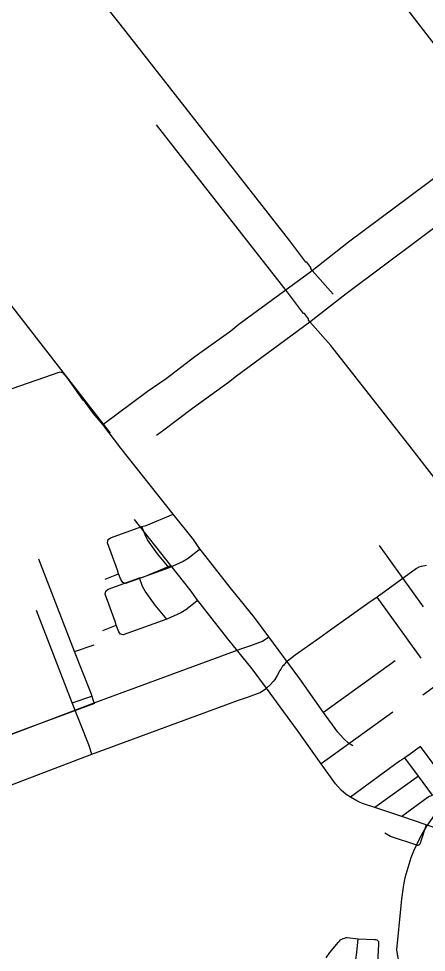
# Model space of a CAD drawing. Extents: x 705356 to 744726, y 4888607 to 4948520.
# Drawn here: x 710130 to 711875, y 4909699 to 4913692 of the extents above; entities that cross this region are included whole.
import ezdxf

# ---------------------------------------------------------------- set-up
doc = ezdxf.new("R2010")
doc.units = 0
for name, color, linetype in [('Archive County', 7, 'Continuous'), ('Arterials', 7, 'Continuous'), ('County', 7, 'Continuous'), ('County Data', 7, 'Continuous'), ('data to be retired', 7, 'Continuous'), ('Locals', 7, 'Continuous'), ('Prop Parkway', 7, 'Continuous'), ('Township', 7, 'Continuous')]:
    doc.layers.add(name, color=color, linetype=linetype)

msp = doc.modelspace()

# ---------------------------------------------------------------- linework, layer by layer
at = {"layer": 'Archive County'}
for points in [[(711386, 4912615), (711380, 4912623), (711381, 4912628), (711364, 4912651), (711359, 4912651), (711291, 4912742), (710565, 4913668), (710234, 4914084)], [(711386, 4912615), (711542, 4912737), (712011, 4913087), (712294, 4913305)], [(709872.4, 4912752.9), (710521.5, 4911920)], [(710491, 4911956), (710680, 4912097), (710762, 4912153), (710884, 4912247), (711038, 4912357), (711073, 4912385), (711386, 4912615)], [(711475.6, 4912514.3), (711386, 4912615)], [(709363, 4911842), (709364, 4911850), (709387, 4911861), (709409, 4911865), (709966, 4912064), (710308, 4912182), (710316.6, 4912179.4)], [(710491, 4911956), (710451, 4912003), (710417, 4912050), (710407, 4912060), (710338, 4912158), (710321, 4912178), (710316.6, 4912179.4)], [(710792, 4911573), (710568, 4911855), (710491, 4911956)], [(710658, 4911520), (710676, 4911525), (710792, 4911573)], [(710902, 4911431), (710879, 4911464), (710792, 4911573)], [(710558, 4911318), (710554, 4911334), (710511, 4911451), (710513, 4911464), (710524, 4911472), (710658, 4911520)], [(710774, 4911344), (710725, 4911404), (710682, 4911463), (710671, 4911484), (710658, 4911520)], [(711862, 4911177), (711674, 4911438.4)], [(710902, 4911431), (710903, 4911421), (710856, 4911384), (710834, 4911371), (710774, 4911344)], [(711200.2, 4911048.6), (711139, 4911131), (711035, 4911260), (710902, 4911431)], [(710369, 4910986), (710217, 4911381)], [(710774, 4911344), (710587, 4911277), (710576, 4911280), (710569, 4911290), (710558, 4911318)], [(710500, 4911295), (710558, 4911318)], [(710453, 4910766), (711080.5, 4910996.9), (711123.6, 4911011.9), (711173.1, 4911029.7), (711200.2, 4911048.6)], [(711434, 4910725), (711334, 4910868), (711200.2, 4911048.6)], [(710369, 4910986), (710454, 4911014)], [(710453, 4910766), (710440, 4910806), (710369, 4910986)], [(711741, 4910946), (711434, 4910725)], [(708252, 4909919), (708352, 4909960), (708860, 4910158), (709014, 4910215), (709463, 4910389), (710453, 4910766)], [(711559.8, 4910582.5), (711541, 4910594), (711520, 4910613), (711496, 4910640), (711434, 4910725)]]:
    msp.add_lwpolyline(points, dxfattribs=at)
at = {"layer": 'Arterials'}
for p, q in [((711770.5, 4910279.9), (711654.9, 4910317.8)), ((711874.6, 4910244.3), (711770.5, 4910279.9))]:
    msp.add_line(p, q, dxfattribs=at)
for points in [[(711793.6, 4911876), (711465.6, 4912294.3)], [(711918.3, 4911717), (711793.6, 4911876)], [(711874.7, 4911354), (711852.1, 4911349.5), (711842.8, 4911346), (711832.7, 4911341), (711664, 4911218.4)], [(711664, 4911218.4), (711624.4, 4911190.4), (711450.2, 4911067.1), (711418.4, 4911044.6), (711313.8, 4910969.9), (711273.9, 4910938.1), (711269.1, 4910933), (711266, 4910929.7), (711262.9, 4910926.1), (711259.6, 4910922.3), (711257.4, 4910919.2), (711255.3, 4910915.8), (711251.8, 4910910.5), (711248.1, 4910904.2), (711236.6, 4910883.2), (711226, 4910866.1), (711219.6, 4910857.7), (711208.6, 4910844.9), (711190.2, 4910828.6)], [(711654.9, 4910317.8), (711601.2, 4910336.2), (711589.3, 4910340.8), (711577, 4910346.6), (711549.8, 4910362.5)], [(712101.3, 4910163.8), (712093.5, 4910169.1), (712089.5, 4910171.1), (712084.2, 4910173.1), (712079, 4910174.9), (712042.6, 4910187.3), (712013.9, 4910197), (711874.6, 4910244.3)]]:
    msp.add_lwpolyline(points, dxfattribs=at)
at = {"layer": 'County'}
for points in [[(711376, 4912395), (711370, 4912403), (711371, 4912408), (711354, 4912431), (711349, 4912431), (711281, 4912522), (710720, 4913237.5)], [(711376, 4912395), (711532, 4912517), (712001, 4912867), (712284, 4913085)], [(711465.6, 4912294.3), (711376, 4912395)], [(710443, 4910546), (711070.5, 4910776.9), (711113.6, 4910791.9), (711163.1, 4910809.7), (711190.2, 4910828.6)], [(711424, 4910505), (711324, 4910648), (711190.2, 4910828.6)], [(708242, 4909699), (708342, 4909740), (708850, 4909938), (709004, 4909995), (709453, 4910169), (710443, 4910546)], [(711549.8, 4910362.5), (711531, 4910374), (711510, 4910393), (711486, 4910420), (711424, 4910505)]]:
    msp.add_lwpolyline(points, dxfattribs=at)
at = {"layer": 'County Data'}
for points in [[(711386, 4912615), (711380, 4912623), (711381, 4912628), (711364, 4912651), (711359, 4912651), (711291, 4912742), (710565, 4913668), (710234, 4914084)], [(711386, 4912615), (711542, 4912737), (712011, 4913087), (712294, 4913305)], [(709872.4, 4912752.9), (710521.5, 4911920)], [(710491, 4911956), (710680, 4912097), (710762, 4912153), (710884, 4912247), (711038, 4912357), (711073, 4912385), (711386, 4912615)], [(711475.6, 4912514.3), (711386, 4912615)], [(709363, 4911842), (709364, 4911850), (709387, 4911861), (709409, 4911865), (709966, 4912064), (710308, 4912182), (710316.6, 4912179.4)], [(710491, 4911956), (710451, 4912003), (710417, 4912050), (710407, 4912060), (710338, 4912158), (710321, 4912178), (710316.6, 4912179.4)], [(710792, 4911573), (710568, 4911855), (710491, 4911956)], [(710658, 4911520), (710676, 4911525), (710792, 4911573)], [(710902, 4911431), (710879, 4911464), (710792, 4911573)], [(710558, 4911318), (710554, 4911334), (710511, 4911451), (710513, 4911464), (710524, 4911472), (710658, 4911520)], [(710774, 4911344), (710725, 4911404), (710682, 4911463), (710671, 4911484), (710658, 4911520)], [(711862, 4911177), (711674, 4911438.4)], [(710902, 4911431), (710903, 4911421), (710856, 4911384), (710834, 4911371), (710774, 4911344)], [(711200.2, 4911048.6), (711139, 4911131), (711035, 4911260), (710902, 4911431)], [(710369, 4910986), (710217, 4911381)], [(710774, 4911344), (710587, 4911277), (710576, 4911280), (710569, 4911290), (710558, 4911318)], [(710500, 4911295), (710558, 4911318)], [(710453, 4910766), (711080.5, 4910996.9), (711123.6, 4911011.9), (711173.1, 4911029.7), (711200.2, 4911048.6)], [(711434, 4910725), (711334, 4910868), (711200.2, 4911048.6)], [(710369, 4910986), (710454, 4911014)], [(710453, 4910766), (710440, 4910806), (710369, 4910986)], [(711741, 4910946), (711434, 4910725)], [(708237.3, 4909945.1), (710456.1, 4910765.2)], [(711559.8, 4910582.5), (711541, 4910594), (711520, 4910613), (711496, 4910640), (711434, 4910725)]]:
    msp.add_lwpolyline(points, dxfattribs=at)
at = {"layer": 'data to be retired'}
msp.add_lwpolyline([(711931.9, 4910851.4), (711860.1, 4910798.8)], dxfattribs=at)
at = {"layer": 'Locals'}
for points in [[(711850.1, 4910578.8), (711801.9, 4910543.7), (711782.8, 4910530.9)], [(711910.4, 4910496.7), (711850.1, 4910578.8)], [(711782.8, 4910530.9), (711769.4, 4910522.6), (711759.6, 4910515.9), (711549.8, 4910362.5)], [(711840.6, 4910452.2), (711782.8, 4910530.9)], [(711840.6, 4910452.2), (711654.9, 4910317.8)], [(711900.7, 4910370.5), (711840.6, 4910452.2)], [(711900.7, 4910370.5), (711892.8, 4910367.5), (711887.4, 4910364.8), (711883, 4910362.2), (711770.5, 4910279.9)], [(711874.6, 4910244.3), (711848.6, 4910165.5), (711847.2, 4910162.1), (711845.7, 4910160.3), (711844.1, 4910158.8), (711842, 4910157.6), (711840.4, 4910156.9), (711838.4, 4910156.3), (711835.9, 4910156.2), (711833.3, 4910156.7), (711721, 4910194.4), (711697.3, 4910208.1)], [(711446.1, 4909674.9), (711462.3, 4909698.7), (711498.9, 4909742), (711502.9, 4909746.7), (711508.1, 4909751.8), (711512.9, 4909755.6), (711518.7, 4909758.3), (711524, 4909760.2), (711531.4, 4909761.7), (711536.5, 4909762.1), (711582.5, 4909757.3)], [(711560.9, 4909523.6), (711565.6, 4909545.2), (711572.2, 4909582.9), (711572.8, 4909592.3), (711573.2, 4909598.8), (711571.9, 4909615.6), (711571.2, 4909635.2), (711572.4, 4909668.1), (711576.6, 4909698.4), (711582.5, 4909757.3)], [(711582.5, 4909757.3), (711652.3, 4909754.5), (711658.1, 4909754), (711663.2, 4909752.3), (711666.4, 4909749.9), (711668.7, 4909747), (711669.5, 4909744.7), (711670.3, 4909739.1), (711670.4, 4909733.7), (711662.8, 4909596.4), (711661.6, 4909580.9), (711659.7, 4909572), (711656, 4909562.6), (711652.1, 4909554.6), (711647.2, 4909547.4), (711641.7, 4909541.1), (711634.5, 4909535), (711628.2, 4909530.3), (711620.7, 4909526.4), (711610.5, 4909522.9), (711600.9, 4909521.3), (711585.5, 4909521.6), (711560.9, 4909523.6)]]:
    msp.add_lwpolyline(points, dxfattribs=at)
at = {"layer": 'Prop Parkway'}
for points in [[(711765.9, 4909897.7), (711746.4, 4909709.4), (711746.5, 4909708.5)], [(711746.5, 4909708.5), (711759.4, 4909635.6), (711748, 4909389.6)]]:
    msp.add_lwpolyline(points, dxfattribs=at)
msp.add_arc((712476.1, 4909856.6), 711.4, 137.8405, 176.6908, dxfattribs=at)
at = {"layer": 'Township'}
for points in [[(712284, 4913085), (711898, 4913597), (711650, 4913919)], [(710720, 4911911.1), (710752, 4911933), (710874, 4912027), (711028, 4912137), (711063, 4912165), (711376, 4912395)], [(710782, 4911353), (710625.5, 4911550)], [(710648, 4911300), (710666, 4911305), (710782, 4911353)], [(710892, 4911211), (710869, 4911244), (710782, 4911353)], [(710548, 4911098), (710544, 4911114), (710501, 4911231), (710503, 4911244), (710514, 4911252), (710648, 4911300)], [(710764, 4911124), (710715, 4911184), (710672, 4911243), (710661, 4911264), (710648, 4911300)], [(710892, 4911211), (710893, 4911201), (710846, 4911164), (710824, 4911151), (710764, 4911124)], [(711190.2, 4910828.6), (711129, 4910911), (711025, 4911040), (710892, 4911211)], [(711852, 4910957), (711664, 4911218.4)], [(710359, 4910766), (710207, 4911161)], [(710764, 4911124), (710577, 4911057), (710566, 4911060), (710559, 4911070), (710548, 4911098)], [(710490, 4911075), (710548, 4911098)], [(710359, 4910766), (710444, 4910794)], [(710443, 4910546), (710430, 4910586), (710359, 4910766)], [(711731, 4910726), (711424, 4910505)]]:
    msp.add_lwpolyline(points, dxfattribs=at)

doc.saveas('drawing.dxf')
